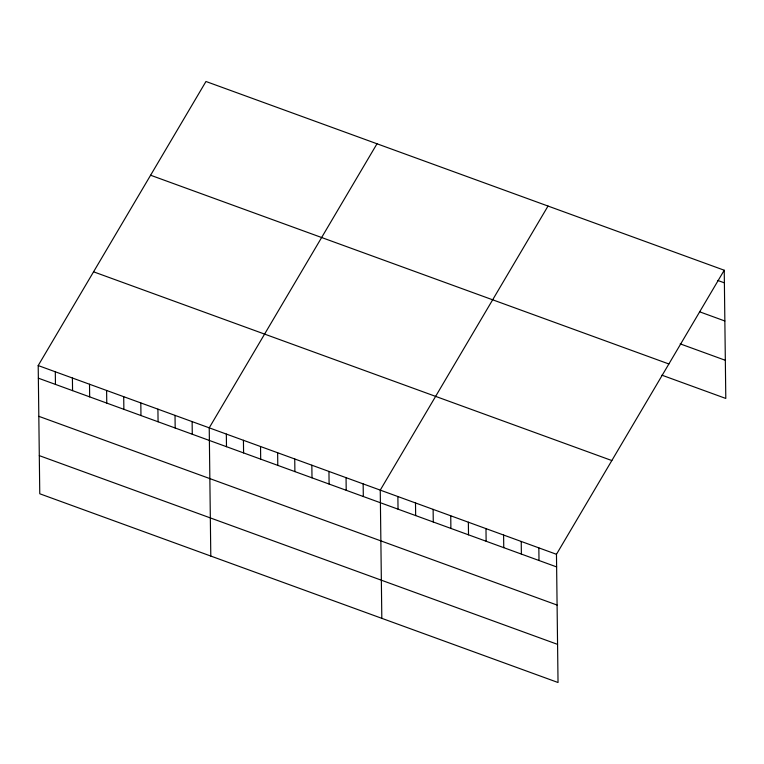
<?xml version="1.0" encoding="UTF-8"?>
<svg xmlns="http://www.w3.org/2000/svg" width="764" height="764" viewBox="0 0 764 764"><rect width="100%" height="100%" fill="white"/><g stroke="black" fill="none" stroke-linecap="round" stroke-linejoin="round"><path stroke-width="1.15" d="M724.234 270.227L556.469 554.292L558.035 682.51L39.766 493.773L38.2 365.555L205.965 81.49L724.234 270.227L725.8 398.445L661.92 375.181M376.996 143.775L209.231 427.84L210.797 556.058M548.027 206.051L380.252 490.125L381.819 618.343M717.778 280.445L724.387 282.852M699.528 311.769L724.855 320.995M680.18 343.857L725.332 360.293M150.603 175.233L668.872 363.97M93.561 271.812L611.83 460.549M38.2 365.555L556.469 554.292M38.353 378.18L556.622 566.917M38.821 416.323L557.09 605.059M39.298 455.63L557.567 644.367M538.849 547.874L539.002 560.499M521.229 541.456L521.382 554.081M503.6 535.039L503.762 547.664M485.98 528.621L486.133 541.246M468.361 522.204L468.513 534.829M450.741 515.786L450.894 528.411M433.121 509.368L433.274 521.993M415.501 502.96L415.654 515.576M397.882 496.543L398.034 509.158M363.158 483.889L363.311 496.514M346.054 477.662L346.207 490.287M328.95 471.436L329.103 484.061M311.846 465.209L311.998 477.834M294.742 458.983L294.894 471.608M277.638 452.756L277.79 465.371M260.534 446.52L260.686 459.145M243.429 440.293L243.592 452.918M226.335 434.067L226.488 446.692M192.127 421.613L192.28 434.238M175.023 415.387L175.176 428.002M157.919 409.151L158.072 421.776M140.815 402.924L140.968 415.549M123.711 396.697L123.873 409.323M106.607 390.471L106.769 403.096M89.512 384.244L89.665 396.86M72.408 378.018L72.561 390.633M55.304 371.781L55.457 384.407"/></g></svg>
